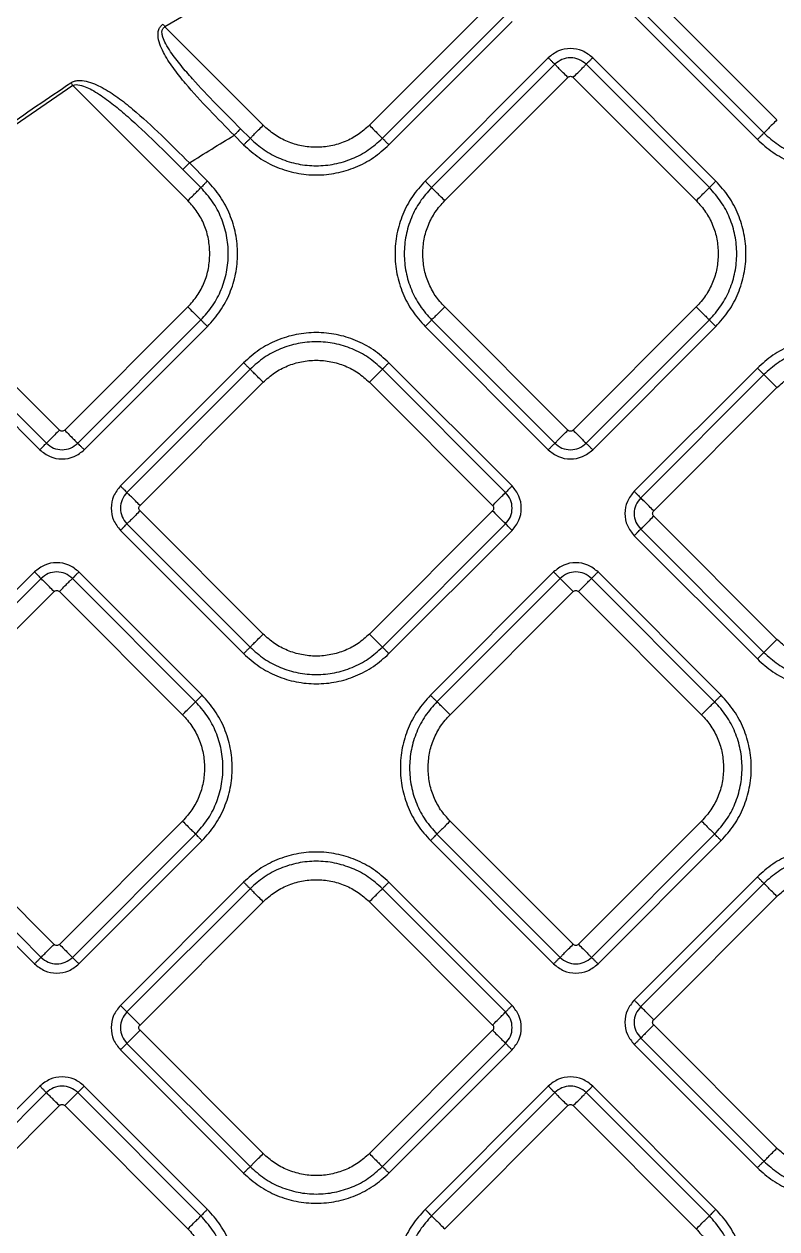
# Model space of a CAD drawing. Extents: x 400 to 501, y 484 to 634.
# Drawn here: x 437.89 to 441.92, y 557.25 to 563.69 of the extents above; entities that cross this region are included whole.
import ezdxf

# ---------------------------------------------------------------- set-up
doc = ezdxf.new("R2010")
doc.units = 0
doc.header["$MEASUREMENT"] = 0
doc.layers.add('DIM', color=3, linetype='Continuous')
doc.layers.add('GEOMETRY', color=3, linetype='Continuous', lineweight=25)

# ---------------------------------------------------------------- blocks, each defined once
blk = doc.blocks.new('2026 GRANDEE')
at = {"layer": 'GEOMETRY', "ltscale": 16}
for p, q in [((-10.024, -33.0316), (-10.6829, -33.6905)), ((-8.503, -33.662), (-9.1618, -33.0031)), ((-9.2315, -33.0729), (-8.5727, -33.7317)), ((-10.6131, -33.7602), (-9.9543, -33.1014)), ((-10.5783, -33.7951), (-9.9194, -33.1362)), ((-9.2664, -33.1077), (-8.6075, -33.7666)), ((-11.7767, -33.1647), (-11.251, -33.6905)), ((-9.7259, -33.3298), (-10.3847, -33.9886)), ((-8.8296, -33.9886), (-9.4884, -33.3298)), ((-9.691, -33.3646), (-10.3499, -34.0235)), ((-8.8645, -34.0235), (-9.5233, -33.3646)), ((-12.2694, -33.4775), (-12.6353, -33.7289)), ((-11.6537, -34.0932), (-12.2694, -33.4775)), ((-10.2801, -34.0932), (-9.6213, -33.4344)), ((-9.593, -33.4344), (-8.9342, -34.0932)), ((-11.3717, -33.7092), (-11.3207, -33.7602)), ((-11.4066, -33.744), (-11.3556, -33.7951)), ((-11.584, -34.0234), (-11.6806, -33.9268)), ((-11.5491, -33.9886), (-11.6457, -33.8919)), ((-12.3408, -35.3201), (-12.9996, -34.6613)), ((-11.6537, -34.6613), (-12.3125, -35.3201)), ((-9.6213, -35.3202), (-10.2801, -34.6613)), ((-8.9342, -34.6613), (-9.593, -35.3202)), ((-12.2428, -35.3899), (-11.584, -34.731)), ((-12.2079, -35.4247), (-11.5491, -34.7659)), ((-10.3847, -34.7659), (-9.7259, -35.4247)), ((-10.3499, -34.7311), (-9.691, -35.3899)), ((-9.5233, -35.3899), (-8.8645, -34.7311)), ((-9.4884, -35.4248), (-8.8296, -34.7659)), ((-12.9656, -34.8347), (-12.4105, -35.3899)), ((-13.0005, -34.8696), (-12.4454, -35.4247)), ((-11.3555, -34.9594), (-12.0144, -35.6183)), ((-9.9194, -35.6183), (-10.5782, -34.9594)), ((-11.3207, -34.9943), (-11.9795, -35.6531)), ((-9.9543, -35.6531), (-10.6131, -34.9943)), ((-8.6076, -34.9879), (-9.2664, -35.6468)), ((-8.5727, -35.0228), (-9.2315, -35.6816)), ((-11.9098, -35.7229), (-11.251, -35.064)), ((-10.6828, -35.064), (-10.024, -35.7229)), ((-9.1618, -35.7514), (-8.503, -35.0925)), ((-11.251, -36.41), (-11.9098, -35.7511)), ((-10.024, -35.7511), (-10.6828, -36.41)), ((-8.503, -36.4385), (-9.1618, -35.7796)), ((-12.0144, -35.8557), (-11.3555, -36.5146)), ((-11.9795, -35.8209), (-11.3207, -36.4797)), ((-10.6131, -36.4797), (-9.9543, -35.8209)), ((-10.5782, -36.5146), (-9.9194, -35.8557)), ((-9.2315, -35.8494), (-8.5727, -36.5082)), ((-9.2664, -35.8842), (-8.6076, -36.5431)), ((-12.4739, -36.0778), (-13.1327, -36.7366)), ((-12.439, -36.1126), (-13.0979, -36.7715)), ((-11.6125, -36.7715), (-12.2713, -36.1126)), ((-11.5776, -36.7366), (-12.2364, -36.0778)), ((-9.6974, -36.0778), (-10.3562, -36.7366)), ((-9.6625, -36.1126), (-10.3213, -36.7714)), ((-8.836, -36.7714), (-9.4948, -36.1126)), ((-8.8011, -36.7366), (-9.4599, -36.0778)), ((-13.0281, -36.8412), (-12.3693, -36.1824)), ((-12.341, -36.1824), (-11.6822, -36.8412)), ((-10.2516, -36.8412), (-9.5928, -36.1823)), ((-9.5645, -36.1823), (-8.9057, -36.8412)), ((-12.3693, -38.0682), (-13.0281, -37.4093)), ((-11.6822, -37.4093), (-12.341, -38.0682)), ((-9.5928, -38.0681), (-10.2516, -37.4093)), ((-8.9057, -37.4093), (-9.5645, -38.0681)), ((-13.1327, -37.5139), (-12.4739, -38.1727)), ((-13.0979, -37.4791), (-12.439, -38.1379)), ((-12.2713, -38.1379), (-11.6125, -37.4791)), ((-12.2364, -38.1728), (-11.5776, -37.5139)), ((-10.3562, -37.5139), (-9.6974, -38.1727)), ((-10.3213, -37.479), (-9.6625, -38.1379)), ((-9.4948, -38.1379), (-8.836, -37.479)), ((-9.4599, -38.1727), (-8.8011, -37.5139)), ((-8.6075, -37.7074), (-9.2664, -38.3663)), ((-11.3556, -37.7359), (-12.0144, -38.3948)), ((-11.3207, -37.7708), (-11.9795, -38.4296)), ((-9.9543, -38.4296), (-10.6131, -37.7708)), ((-9.9194, -38.3948), (-10.5783, -37.7359)), ((-8.5727, -37.7423), (-9.2315, -38.4011)), ((-11.9098, -38.4994), (-11.251, -37.8405)), ((-10.6829, -37.8405), (-10.024, -38.4994)), ((-9.1618, -38.4709), (-8.503, -37.812)), ((-8.503, -39.158), (-9.1618, -38.4991)), ((-11.251, -39.1865), (-11.9098, -38.5276)), ((-10.024, -38.5276), (-10.6829, -39.1865)), ((-9.2315, -38.5689), (-8.5727, -39.2277)), ((-12.0144, -38.6322), (-11.3556, -39.2911)), ((-11.9795, -38.5974), (-11.3207, -39.2562)), ((-10.6131, -39.2562), (-9.9543, -38.5974)), ((-10.5783, -39.2911), (-9.9194, -38.6322)), ((-9.2664, -38.6037), (-8.6075, -39.2626)), ((-12.4454, -38.8258), (-13.1042, -39.4846)), ((-11.5491, -39.4846), (-12.2079, -38.8258)), ((-9.7259, -38.8258), (-10.3847, -39.4846)), ((-8.8296, -39.4846), (-9.4884, -38.8258)), ((-12.4105, -38.8606), (-13.0693, -39.5194)), ((-11.584, -39.5194), (-12.2428, -38.8606)), ((-9.691, -38.8606), (-10.3499, -39.5195)), ((-8.8645, -39.5195), (-9.5233, -38.8606)), ((-12.9996, -39.5892), (-12.3408, -38.9303)), ((-12.3125, -38.9303), (-11.6537, -39.5892)), ((-10.2801, -39.5892), (-9.6213, -38.9304)), ((-9.593, -38.9304), (-8.9342, -39.5892))]:
    blk.add_line(p, q, dxfattribs=at)
for points, knots in [([(-10.6884, -32.5759), (-10.8714, -32.6663), (-11.2415, -32.8491), (-11.597, -33.0588), (-11.7767, -33.1647)], [0, 0, 0, 0, 0.494622, 1, 1, 1, 1]), ([(-11.4066, -33.744), (-11.4509, -33.6989), (-11.54, -33.608), (-11.6478, -33.4913), (-11.7276, -33.3923), (-11.7725, -33.3257), (-11.8005, -33.2684), (-11.8121, -33.2305), (-11.8141, -33.2), (-11.8104, -33.1791), (-11.8011, -33.161), (-11.7908, -33.1534), (-11.7858, -33.1497)], [0, 0, 0, 0, 0.248285, 0.500118, 0.628502, 0.759065, 0.825077, 0.890184, 0.921272, 0.950046, 0.975971, 1, 1, 1, 1]), ([(-11.7858, -33.1497), (-11.7844, -33.1521), (-11.7814, -33.157), (-11.7783, -33.1622), (-11.7767, -33.1647)], [0, 0, 0, 0, 0.5, 1, 1, 1, 1]), ([(-11.3717, -33.7092), (-11.4152, -33.6655), (-11.5026, -33.5777), (-11.6095, -33.4657), (-11.6907, -33.3723), (-11.7388, -33.3101), (-11.7708, -33.2588), (-11.786, -33.226), (-11.7921, -33.2019), (-11.7925, -33.1876), (-11.7899, -33.1782), (-11.7868, -33.1725), (-11.7823, -33.1678), (-11.7786, -33.1658), (-11.7767, -33.1647)], [0, 0, 0, 0, 0.259385, 0.521013, 0.653011, 0.785245, 0.856647, 0.912226, 0.940892, 0.963416, 0.973256, 0.982273, 0.990994, 1, 1, 1, 1]), ([(-9.4884, -33.3298), (-9.5058, -33.316), (-9.5405, -33.2885), (-9.6072, -33.2766), (-9.6738, -33.2885), (-9.7085, -33.316), (-9.7259, -33.3298)], [0, 0, 0, 0, 0.250039, 0.499994, 0.749965, 1, 1, 1, 1]), ([(-9.5233, -33.3646), (-9.5356, -33.3549), (-9.5601, -33.3355), (-9.6072, -33.3271), (-9.6543, -33.3355), (-9.6788, -33.3549), (-9.691, -33.3646)], [0, 0, 0, 0, 0.249985, 0.499995, 0.750018, 1, 1, 1, 1]), ([(-12.6455, -33.7145), (-12.5849, -33.6718), (-12.4637, -33.5865), (-12.3406, -33.504), (-12.2791, -33.4628)], [0, 0, 0, 0, 0.50015, 1, 1, 1, 1]), ([(-12.2791, -33.4628), (-12.2731, -33.4597), (-12.2609, -33.4533), (-12.2327, -33.4497), (-12.1805, -33.4564), (-12.109, -33.4881), (-12.0275, -33.5407), (-11.9215, -33.6246), (-11.7946, -33.7427), (-11.6954, -33.8421), (-11.6457, -33.8919)], [0, 0, 0, 0, 0.025015, 0.050833, 0.105527, 0.2241, 0.349437, 0.477879, 0.73826, 1, 1, 1, 1]), ([(-12.2791, -33.4628), (-12.2775, -33.4652), (-12.2744, -33.47), (-12.271, -33.475), (-12.2694, -33.4775)], [0, 0, 0, 0, 0.5, 1, 1, 1, 1]), ([(-12.2694, -33.4775), (-12.2655, -33.476), (-12.2569, -33.4727), (-12.2337, -33.4737), (-12.2033, -33.4832), (-12.1652, -33.5017), (-12.1137, -33.5331), (-12.0494, -33.5808), (-11.9489, -33.6659), (-11.8261, -33.7821), (-11.7293, -33.8784), (-11.6806, -33.9268)], [0, 0, 0, 0, 0.016154, 0.03595, 0.090189, 0.142518, 0.2058, 0.331597, 0.462244, 0.729657, 1, 1, 1, 1]), ([(-9.6213, -33.4344), (-9.6192, -33.4327), (-9.6151, -33.4295), (-9.6072, -33.428), (-9.5992, -33.4295), (-9.5951, -33.4327), (-9.593, -33.4344)], [0, 0, 0, 0, 0.250227, 0.500001, 0.749773, 1, 1, 1, 1]), ([(-11.6457, -33.8919), (-11.6061, -33.867), (-11.5267, -33.817), (-11.4466, -33.7683), (-11.4066, -33.744)], [0, 0, 0, 0, 0.500363, 1, 1, 1, 1]), ([(-12.3125, -35.3201), (-12.3146, -35.3218), (-12.3187, -35.325), (-12.3267, -35.3265), (-12.3346, -35.325), (-12.3387, -35.3218), (-12.3408, -35.3201)], [0, 0, 0, 0, 0.250227, 0.500001, 0.749773, 1, 1, 1, 1]), ([(-9.593, -35.3202), (-9.5951, -35.3218), (-9.5992, -35.3251), (-9.6072, -35.3265), (-9.6151, -35.3251), (-9.6192, -35.3218), (-9.6213, -35.3202)], [0, 0, 0, 0, 0.2502271, 0.500001, 0.7497726, 1, 1, 1, 1]), ([(-12.4105, -35.3899), (-12.3983, -35.3996), (-12.3737, -35.419), (-12.3267, -35.4274), (-12.2796, -35.419), (-12.255, -35.3996), (-12.2428, -35.3899)], [0, 0, 0, 0, 0.2499848, 0.4999945, 0.7500184, 1, 1, 1, 1]), ([(-9.691, -35.3899), (-9.6788, -35.3996), (-9.6543, -35.419), (-9.6072, -35.4275), (-9.5601, -35.419), (-9.5356, -35.3996), (-9.5233, -35.3899)], [0, 0, 0, 0, 0.249985, 0.499995, 0.750018, 1, 1, 1, 1]), ([(-12.4454, -35.4247), (-12.428, -35.4385), (-12.3933, -35.466), (-12.3267, -35.4779), (-12.26, -35.466), (-12.2253, -35.4385), (-12.2079, -35.4247)], [0, 0, 0, 0, 0.250039, 0.499994, 0.749965, 1, 1, 1, 1]), ([(-9.7259, -35.4247), (-9.7085, -35.4385), (-9.6738, -35.466), (-9.6072, -35.4779), (-9.5405, -35.466), (-9.5058, -35.4385), (-9.4884, -35.4248)], [0, 0, 0, 0, 0.250039, 0.499994, 0.749965, 1, 1, 1, 1]), ([(-12.0144, -35.6183), (-12.0281, -35.6356), (-12.0556, -35.6703), (-12.0676, -35.737), (-12.0556, -35.8037), (-12.0281, -35.8384), (-12.0144, -35.8557)], [0, 0, 0, 0, 0.250039, 0.499994, 0.749965, 1, 1, 1, 1]), ([(-11.9795, -35.6531), (-11.9892, -35.6654), (-12.0087, -35.6899), (-12.0171, -35.737), (-12.0087, -35.7841), (-11.9892, -35.8086), (-11.9795, -35.8209)], [0, 0, 0, 0, 0.2499848, 0.4999945, 0.7500184, 1, 1, 1, 1]), ([(-9.9543, -35.8209), (-9.9446, -35.8086), (-9.9251, -35.7841), (-9.9167, -35.737), (-9.9251, -35.6899), (-9.9446, -35.6654), (-9.9543, -35.6531)], [0, 0, 0, 0, 0.249985, 0.499995, 0.750018, 1, 1, 1, 1]), ([(-9.9194, -35.8557), (-9.9057, -35.8384), (-9.8782, -35.8037), (-9.8662, -35.737), (-9.8782, -35.6703), (-9.9057, -35.6356), (-9.9194, -35.6183)], [0, 0, 0, 0, 0.250039, 0.499994, 0.749965, 1, 1, 1, 1]), ([(-9.2664, -35.6468), (-9.2802, -35.6641), (-9.3077, -35.6988), (-9.3196, -35.7655), (-9.3077, -35.8322), (-9.2802, -35.8669), (-9.2664, -35.8842)], [0, 0, 0, 0, 0.2500385, 0.4999937, 0.7499651, 1, 1, 1, 1]), ([(-11.9098, -35.7511), (-11.9114, -35.7491), (-11.9147, -35.7449), (-11.9161, -35.737), (-11.9147, -35.7291), (-11.9114, -35.7249), (-11.9098, -35.7229)], [0, 0, 0, 0, 0.250227, 0.500001, 0.749773, 1, 1, 1, 1]), ([(-10.024, -35.7229), (-10.0224, -35.7249), (-10.0191, -35.7291), (-10.0176, -35.737), (-10.0191, -35.7449), (-10.0224, -35.7491), (-10.024, -35.7511)], [0, 0, 0, 0, 0.2502271, 0.500001, 0.7497726, 1, 1, 1, 1]), ([(-9.2315, -35.6816), (-9.2413, -35.6939), (-9.2607, -35.7184), (-9.2691, -35.7655), (-9.2607, -35.8126), (-9.2413, -35.8371), (-9.2315, -35.8494)], [0, 0, 0, 0, 0.249985, 0.499995, 0.750018, 1, 1, 1, 1]), ([(-9.1618, -35.7796), (-9.1635, -35.7776), (-9.1667, -35.7734), (-9.1682, -35.7655), (-9.1667, -35.7576), (-9.1635, -35.7534), (-9.1618, -35.7514)], [0, 0, 0, 0, 0.250227, 0.500001, 0.749773, 1, 1, 1, 1]), ([(-12.2364, -36.0778), (-12.2538, -36.064), (-12.2885, -36.0365), (-12.3552, -36.0246), (-12.4218, -36.0365), (-12.4565, -36.064), (-12.4739, -36.0778)], [0, 0, 0, 0, 0.250039, 0.499994, 0.749965, 1, 1, 1, 1]), ([(-9.4599, -36.0778), (-9.4773, -36.064), (-9.512, -36.0365), (-9.5786, -36.0246), (-9.6453, -36.0365), (-9.68, -36.064), (-9.6974, -36.0778)], [0, 0, 0, 0, 0.250039, 0.499994, 0.749965, 1, 1, 1, 1]), ([(-12.2713, -36.1126), (-12.2836, -36.1029), (-12.3081, -36.0835), (-12.3552, -36.0751), (-12.4023, -36.0835), (-12.4268, -36.1029), (-12.439, -36.1126)], [0, 0, 0, 0, 0.249985, 0.499995, 0.750018, 1, 1, 1, 1]), ([(-9.4948, -36.1126), (-9.507, -36.1029), (-9.5316, -36.0835), (-9.5787, -36.0751), (-9.6257, -36.0835), (-9.6503, -36.1029), (-9.6625, -36.1126)], [0, 0, 0, 0, 0.249985, 0.499995, 0.750018, 1, 1, 1, 1]), ([(-12.3693, -36.1824), (-12.3672, -36.1807), (-12.3631, -36.1775), (-12.3552, -36.176), (-12.3472, -36.1775), (-12.3431, -36.1807), (-12.341, -36.1824)], [0, 0, 0, 0, 0.250227, 0.500001, 0.749773, 1, 1, 1, 1]), ([(-9.5928, -36.1823), (-9.5907, -36.1807), (-9.5866, -36.1774), (-9.5787, -36.176), (-9.5707, -36.1774), (-9.5666, -36.1807), (-9.5645, -36.1823)], [0, 0, 0, 0, 0.250227, 0.500001, 0.749773, 1, 1, 1, 1]), ([(-12.341, -38.0682), (-12.3431, -38.0698), (-12.3472, -38.0731), (-12.3552, -38.0745), (-12.3631, -38.0731), (-12.3672, -38.0698), (-12.3693, -38.0682)], [0, 0, 0, 0, 0.250227, 0.500001, 0.749773, 1, 1, 1, 1]), ([(-9.5645, -38.0681), (-9.5666, -38.0698), (-9.5707, -38.073), (-9.5787, -38.0745), (-9.5866, -38.073), (-9.5907, -38.0698), (-9.5928, -38.0681)], [0, 0, 0, 0, 0.250227, 0.500001, 0.749773, 1, 1, 1, 1]), ([(-12.4739, -38.1727), (-12.4565, -38.1865), (-12.4218, -38.214), (-12.3552, -38.2259), (-12.2885, -38.214), (-12.2538, -38.1865), (-12.2364, -38.1728)], [0, 0, 0, 0, 0.250039, 0.499994, 0.749965, 1, 1, 1, 1]), ([(-12.439, -38.1379), (-12.4268, -38.1476), (-12.4023, -38.167), (-12.3552, -38.1755), (-12.3081, -38.167), (-12.2836, -38.1476), (-12.2713, -38.1379)], [0, 0, 0, 0, 0.249985, 0.499995, 0.750018, 1, 1, 1, 1]), ([(-9.6974, -38.1727), (-9.68, -38.1865), (-9.6453, -38.214), (-9.5787, -38.2259), (-9.512, -38.214), (-9.4773, -38.1865), (-9.4599, -38.1727)], [0, 0, 0, 0, 0.2500385, 0.4999937, 0.7499651, 1, 1, 1, 1]), ([(-9.6625, -38.1379), (-9.6503, -38.1476), (-9.6257, -38.167), (-9.5787, -38.1754), (-9.5316, -38.167), (-9.507, -38.1476), (-9.4948, -38.1379)], [0, 0, 0, 0, 0.249985, 0.499995, 0.750018, 1, 1, 1, 1]), ([(-9.2664, -38.3663), (-9.2801, -38.3836), (-9.3076, -38.4183), (-9.3196, -38.485), (-9.3076, -38.5517), (-9.2801, -38.5864), (-9.2664, -38.6037)], [0, 0, 0, 0, 0.250039, 0.499994, 0.749965, 1, 1, 1, 1]), ([(-12.0144, -38.3948), (-12.0282, -38.4121), (-12.0557, -38.4468), (-12.0676, -38.5135), (-12.0557, -38.5802), (-12.0282, -38.6149), (-12.0144, -38.6322)], [0, 0, 0, 0, 0.250039, 0.499994, 0.749965, 1, 1, 1, 1]), ([(-11.9795, -38.4296), (-11.9893, -38.4419), (-12.0087, -38.4664), (-12.0171, -38.5135), (-12.0087, -38.5606), (-11.9893, -38.5851), (-11.9795, -38.5974)], [0, 0, 0, 0, 0.249985, 0.499995, 0.750018, 1, 1, 1, 1]), ([(-9.9543, -38.5974), (-9.9446, -38.5851), (-9.9252, -38.5606), (-9.9167, -38.5135), (-9.9252, -38.4664), (-9.9446, -38.4419), (-9.9543, -38.4296)], [0, 0, 0, 0, 0.249985, 0.499995, 0.750018, 1, 1, 1, 1]), ([(-9.9194, -38.6322), (-9.9057, -38.6149), (-9.8782, -38.5802), (-9.8663, -38.5135), (-9.8782, -38.4468), (-9.9057, -38.4121), (-9.9194, -38.3948)], [0, 0, 0, 0, 0.250039, 0.499994, 0.749965, 1, 1, 1, 1]), ([(-9.2315, -38.4011), (-9.2412, -38.4134), (-9.2607, -38.4379), (-9.2691, -38.485), (-9.2607, -38.5321), (-9.2412, -38.5566), (-9.2315, -38.5689)], [0, 0, 0, 0, 0.249985, 0.499995, 0.750018, 1, 1, 1, 1]), ([(-11.9098, -38.5276), (-11.9115, -38.5256), (-11.9147, -38.5214), (-11.9162, -38.5135), (-11.9147, -38.5056), (-11.9115, -38.5014), (-11.9098, -38.4994)], [0, 0, 0, 0, 0.250227, 0.500001, 0.749773, 1, 1, 1, 1]), ([(-10.024, -38.4994), (-10.0224, -38.5014), (-10.0191, -38.5056), (-10.0177, -38.5135), (-10.0191, -38.5214), (-10.0224, -38.5256), (-10.024, -38.5276)], [0, 0, 0, 0, 0.250227, 0.500001, 0.749773, 1, 1, 1, 1]), ([(-9.1618, -38.4991), (-9.1634, -38.4971), (-9.1667, -38.4929), (-9.1681, -38.485), (-9.1667, -38.4771), (-9.1634, -38.4729), (-9.1618, -38.4709)], [0, 0, 0, 0, 0.250227, 0.500001, 0.749773, 1, 1, 1, 1]), ([(-12.2079, -38.8258), (-12.2253, -38.812), (-12.26, -38.7845), (-12.3266, -38.7726), (-12.3933, -38.7845), (-12.428, -38.812), (-12.4454, -38.8258)], [0, 0, 0, 0, 0.250039, 0.499994, 0.749965, 1, 1, 1, 1]), ([(-12.2428, -38.8606), (-12.255, -38.8509), (-12.2796, -38.8315), (-12.3267, -38.8231), (-12.3737, -38.8315), (-12.3983, -38.8509), (-12.4105, -38.8606)], [0, 0, 0, 0, 0.249985, 0.499995, 0.750018, 1, 1, 1, 1]), ([(-9.4884, -38.8258), (-9.5058, -38.812), (-9.5405, -38.7845), (-9.6072, -38.7726), (-9.6738, -38.7845), (-9.7085, -38.812), (-9.7259, -38.8258)], [0, 0, 0, 0, 0.2500385, 0.4999937, 0.7499651, 1, 1, 1, 1]), ([(-9.5233, -38.8606), (-9.5356, -38.8509), (-9.5601, -38.8315), (-9.6072, -38.8231), (-9.6543, -38.8315), (-9.6788, -38.8509), (-9.691, -38.8606)], [0, 0, 0, 0, 0.249985, 0.499995, 0.750018, 1, 1, 1, 1]), ([(-12.3408, -38.9303), (-12.3387, -38.9287), (-12.3346, -38.9254), (-12.3267, -38.924), (-12.3187, -38.9254), (-12.3146, -38.9287), (-12.3125, -38.9303)], [0, 0, 0, 0, 0.250227, 0.500001, 0.749773, 1, 1, 1, 1]), ([(-9.6213, -38.9304), (-9.6192, -38.9287), (-9.6151, -38.9255), (-9.6072, -38.924), (-9.5992, -38.9255), (-9.5951, -38.9287), (-9.593, -38.9304)], [0, 0, 0, 0, 0.2502271, 0.500001, 0.7497726, 1, 1, 1, 1])]:
    blk.add_open_spline(points, degree=3, knots=knots, dxfattribs=at)
for points in [[(-9.7259, -33.3298), (-9.7217, -33.3339), (-9.7135, -33.3422), (-9.7026, -33.353), (-9.6943, -33.3613), (-9.6921, -33.3635), (-9.691, -33.3646)], [(-9.4884, -33.3298), (-9.4926, -33.3339), (-9.5009, -33.3422), (-9.5117, -33.353), (-9.52, -33.3613), (-9.5222, -33.3635), (-9.5233, -33.3646)], [(-9.6213, -33.4344), (-9.6296, -33.4261), (-9.6461, -33.4095), (-9.6678, -33.3879), (-9.6844, -33.3713), (-9.6888, -33.3669), (-9.691, -33.3646)], [(-9.593, -33.4344), (-9.5847, -33.4261), (-9.5682, -33.4095), (-9.5465, -33.3879), (-9.5299, -33.3713), (-9.5255, -33.3669), (-9.5233, -33.3646)], [(-8.503, -33.662), (-8.5112, -33.6702), (-8.5278, -33.6868), (-8.5494, -33.7085), (-8.566, -33.7251), (-8.5705, -33.7295), (-8.5727, -33.7317)], [(-11.4066, -33.744), (-11.4025, -33.7399), (-11.3942, -33.7316), (-11.3834, -33.7208), (-11.3751, -33.7125), (-11.3728, -33.7103), (-11.3717, -33.7092)], [(-11.3207, -33.7602), (-11.3185, -33.758), (-11.3141, -33.7536), (-11.2975, -33.737), (-11.2758, -33.7153), (-11.2593, -33.6988), (-11.251, -33.6905)], [(-10.6829, -33.6905), (-10.7025, -33.708), (-10.7418, -33.7431), (-10.8123, -33.7798), (-10.888, -33.803), (-10.9669, -33.8107), (-11.0458, -33.803), (-11.1215, -33.7798), (-11.192, -33.7431), (-11.2313, -33.708), (-11.251, -33.6905)], [(-10.6829, -33.6905), (-10.6746, -33.6988), (-10.658, -33.7153), (-10.6364, -33.737), (-10.6198, -33.7536), (-10.6153, -33.758), (-10.6131, -33.7602)], [(-8.6075, -33.7666), (-8.6034, -33.7624), (-8.5951, -33.7541), (-8.5843, -33.7433), (-8.576, -33.735), (-8.5738, -33.7328), (-8.5727, -33.7317)], [(-8.5727, -33.7317), (-8.5482, -33.7535), (-8.4993, -33.7972), (-8.4114, -33.843), (-8.3172, -33.8718), (-8.2189, -33.8814), (-8.1206, -33.8718), (-8.0264, -33.843), (-7.9385, -33.7972), (-7.8896, -33.7535), (-7.8651, -33.7317)], [(-11.3556, -33.7951), (-11.3514, -33.7909), (-11.3432, -33.7826), (-11.3323, -33.7718), (-11.324, -33.7635), (-11.3218, -33.7613), (-11.3207, -33.7602)], [(-11.3556, -33.7951), (-11.3287, -33.8191), (-11.2749, -33.867), (-11.1784, -33.9173), (-11.0749, -33.949), (-10.9669, -33.9596), (-10.859, -33.949), (-10.7554, -33.9173), (-10.6589, -33.867), (-10.6052, -33.8191), (-10.5783, -33.7951)], [(-11.3207, -33.7602), (-11.2962, -33.782), (-11.2473, -33.8257), (-11.1595, -33.8715), (-11.0652, -33.9003), (-10.9669, -33.9099), (-10.8686, -33.9003), (-10.7744, -33.8715), (-10.6866, -33.8257), (-10.6376, -33.782), (-10.6131, -33.7602)], [(-10.5783, -33.7951), (-10.5824, -33.7909), (-10.5907, -33.7826), (-10.6015, -33.7718), (-10.6098, -33.7635), (-10.612, -33.7613), (-10.6131, -33.7602)], [(-8.6075, -33.7666), (-8.5807, -33.7905), (-8.5269, -33.8385), (-8.4304, -33.8888), (-8.3269, -33.9205), (-8.2189, -33.9311), (-8.1109, -33.9205), (-8.0074, -33.8888), (-7.9109, -33.8385), (-7.8571, -33.7905), (-7.8302, -33.7666)], [(-11.6806, -33.9268), (-11.6795, -33.9257), (-11.6773, -33.9235), (-11.669, -33.9152), (-11.6582, -33.9044), (-11.6499, -33.8961), (-11.6457, -33.8919)], [(-11.5491, -33.9886), (-11.5532, -33.9927), (-11.5615, -34.001), (-11.5723, -34.0118), (-11.5806, -34.0201), (-11.5828, -34.0223), (-11.584, -34.0234)], [(-11.5491, -34.7659), (-11.5251, -34.739), (-11.4771, -34.6852), (-11.4269, -34.5887), (-11.3951, -34.4852), (-11.3846, -34.3772), (-11.3951, -34.2693), (-11.4269, -34.1657), (-11.4771, -34.0692), (-11.5251, -34.0155), (-11.5491, -33.9886)], [(-10.3847, -33.9886), (-10.4087, -34.0155), (-10.4567, -34.0693), (-10.507, -34.1658), (-10.5387, -34.2693), (-10.5492, -34.3773), (-10.5387, -34.4852), (-10.507, -34.5888), (-10.4567, -34.6853), (-10.4087, -34.739), (-10.3847, -34.7659)], [(-10.3847, -33.9886), (-10.3806, -33.9928), (-10.3723, -34.001), (-10.3615, -34.0119), (-10.3532, -34.0202), (-10.351, -34.0224), (-10.3499, -34.0235)], [(-8.8296, -33.9886), (-8.8337, -33.9928), (-8.842, -34.001), (-8.8528, -34.0119), (-8.8611, -34.0202), (-8.8634, -34.0224), (-8.8645, -34.0235)], [(-8.8296, -34.7659), (-8.8056, -34.739), (-8.7576, -34.6853), (-8.7074, -34.5888), (-8.6757, -34.4852), (-8.6651, -34.3773), (-8.6757, -34.2693), (-8.7074, -34.1658), (-8.7576, -34.0693), (-8.8056, -34.0155), (-8.8296, -33.9886)], [(-11.6537, -34.0932), (-11.6454, -34.0849), (-11.6288, -34.0683), (-11.6072, -34.0467), (-11.5906, -34.0301), (-11.5862, -34.0257), (-11.584, -34.0234)], [(-11.584, -34.731), (-11.5621, -34.7066), (-11.5184, -34.6576), (-11.4727, -34.5698), (-11.4438, -34.4755), (-11.4342, -34.3772), (-11.4438, -34.279), (-11.4727, -34.1847), (-11.5184, -34.0969), (-11.5621, -34.0479), (-11.584, -34.0234)], [(-10.3499, -34.0235), (-10.3717, -34.048), (-10.4154, -34.0969), (-10.4611, -34.1847), (-10.49, -34.279), (-10.4996, -34.3773), (-10.49, -34.4755), (-10.4611, -34.5698), (-10.4154, -34.6576), (-10.3717, -34.7066), (-10.3499, -34.7311)], [(-10.2801, -34.0932), (-10.2884, -34.0849), (-10.305, -34.0684), (-10.3266, -34.0467), (-10.3432, -34.0301), (-10.3476, -34.0257), (-10.3499, -34.0235)], [(-8.9342, -34.0932), (-8.9259, -34.0849), (-8.9094, -34.0684), (-8.8877, -34.0467), (-8.8711, -34.0301), (-8.8667, -34.0257), (-8.8645, -34.0235)], [(-8.8645, -34.7311), (-8.8426, -34.7066), (-8.7989, -34.6576), (-8.7532, -34.5698), (-8.7243, -34.4755), (-8.7147, -34.3773), (-8.7243, -34.279), (-8.7532, -34.1847), (-8.7989, -34.0969), (-8.8426, -34.048), (-8.8645, -34.0235)], [(-11.536, -34.3772), (-11.5375, -34.3509), (-11.5405, -34.2983), (-11.5645, -34.2226), (-11.601, -34.1521), (-11.6361, -34.1128), (-11.6537, -34.0932)], [(-10.3978, -34.3773), (-10.3963, -34.351), (-10.3933, -34.2984), (-10.3693, -34.2227), (-10.3328, -34.1521), (-10.2977, -34.1129), (-10.2801, -34.0932)], [(-8.9342, -34.0932), (-8.9166, -34.1129), (-8.8815, -34.1521), (-8.845, -34.2227), (-8.821, -34.2984), (-8.818, -34.351), (-8.8165, -34.3773)], [(-11.6537, -34.6613), (-11.6361, -34.6417), (-11.601, -34.6024), (-11.5645, -34.5318), (-11.5405, -34.4561), (-11.5375, -34.4035), (-11.536, -34.3772)], [(-10.2801, -34.6613), (-10.2977, -34.6417), (-10.3328, -34.6024), (-10.3693, -34.5319), (-10.3933, -34.4562), (-10.3963, -34.4036), (-10.3978, -34.3773)], [(-8.8165, -34.3773), (-8.818, -34.4036), (-8.821, -34.4562), (-8.845, -34.5319), (-8.8815, -34.6024), (-8.9166, -34.6417), (-8.9342, -34.6613)], [(-11.6537, -34.6613), (-11.6454, -34.6696), (-11.6288, -34.6861), (-11.6072, -34.7078), (-11.5906, -34.7244), (-11.5862, -34.7288), (-11.584, -34.731)], [(-10.2801, -34.6613), (-10.2884, -34.6696), (-10.305, -34.6862), (-10.3266, -34.7078), (-10.3432, -34.7244), (-10.3476, -34.7288), (-10.3499, -34.7311)], [(-8.9342, -34.6613), (-8.9259, -34.6696), (-8.9094, -34.6862), (-8.8877, -34.7078), (-8.8711, -34.7244), (-8.8667, -34.7288), (-8.8645, -34.7311)], [(-11.5491, -34.7659), (-11.5532, -34.7617), (-11.5615, -34.7535), (-11.5723, -34.7426), (-11.5806, -34.7343), (-11.5828, -34.7321), (-11.584, -34.731)], [(-10.3847, -34.7659), (-10.3806, -34.7618), (-10.3723, -34.7535), (-10.3615, -34.7427), (-10.3532, -34.7344), (-10.351, -34.7322), (-10.3499, -34.7311)], [(-8.8296, -34.7659), (-8.8337, -34.7618), (-8.842, -34.7535), (-8.8528, -34.7427), (-8.8611, -34.7344), (-8.8634, -34.7322), (-8.8645, -34.7311)], [(-10.5782, -34.9594), (-10.6051, -34.9354), (-10.6589, -34.8875), (-10.7554, -34.8372), (-10.8589, -34.8055), (-10.9669, -34.7949), (-11.0749, -34.8055), (-11.1784, -34.8372), (-11.2749, -34.8875), (-11.3287, -34.9354), (-11.3555, -34.9594)], [(-7.8303, -34.9879), (-7.8572, -34.964), (-7.9109, -34.916), (-8.0074, -34.8657), (-8.111, -34.834), (-8.2189, -34.8234), (-8.3269, -34.834), (-8.4304, -34.8657), (-8.5269, -34.916), (-8.5807, -34.964), (-8.6076, -34.9879)], [(-10.6131, -34.9943), (-10.6376, -34.9725), (-10.6865, -34.9288), (-10.7744, -34.883), (-10.8686, -34.8542), (-10.9669, -34.8446), (-11.0652, -34.8542), (-11.1594, -34.883), (-11.2473, -34.9288), (-11.2962, -34.9725), (-11.3207, -34.9943)], [(-7.8651, -35.0228), (-7.8896, -35.001), (-7.9386, -34.9573), (-8.0264, -34.9115), (-8.1206, -34.8827), (-8.2189, -34.8731), (-8.3172, -34.8827), (-8.4115, -34.9115), (-8.4993, -34.9573), (-8.5482, -35.001), (-8.5727, -35.0228)], [(-11.3555, -34.9594), (-11.3514, -34.9636), (-11.3431, -34.9719), (-11.3323, -34.9827), (-11.324, -34.991), (-11.3218, -34.9932), (-11.3207, -34.9943)], [(-11.251, -35.064), (-11.2313, -35.0465), (-11.192, -35.0114), (-11.1215, -34.9747), (-11.0458, -34.9515), (-10.9669, -34.9438), (-10.888, -34.9515), (-10.8123, -34.9747), (-10.7418, -35.0114), (-10.7025, -35.0465), (-10.6828, -35.064)], [(-10.5782, -34.9594), (-10.5824, -34.9636), (-10.5907, -34.9719), (-10.6015, -34.9827), (-10.6098, -34.991), (-10.612, -34.9932), (-10.6131, -34.9943)], [(-11.251, -35.064), (-11.2592, -35.0557), (-11.2758, -35.0392), (-11.2974, -35.0175), (-11.314, -35.0009), (-11.3185, -34.9965), (-11.3207, -34.9943)], [(-10.6828, -35.064), (-10.6745, -35.0557), (-10.658, -35.0392), (-10.6363, -35.0175), (-10.6197, -35.0009), (-10.6153, -34.9965), (-10.6131, -34.9943)], [(-8.6076, -34.9879), (-8.6034, -34.9921), (-8.5952, -35.0004), (-8.5843, -35.0112), (-8.576, -35.0195), (-8.5738, -35.0217), (-8.5727, -35.0228)], [(-8.503, -35.0925), (-8.5113, -35.0843), (-8.5278, -35.0677), (-8.5495, -35.046), (-8.5661, -35.0294), (-8.5705, -35.025), (-8.5727, -35.0228)], [(-8.503, -35.0925), (-8.4833, -35.075), (-8.444, -35.0399), (-8.3735, -35.0032), (-8.2978, -34.98), (-8.2189, -34.9723), (-8.14, -34.98), (-8.0643, -35.0032), (-7.9938, -35.0399), (-7.9545, -35.075), (-7.9349, -35.0925)], [(-12.3408, -35.3201), (-12.3491, -35.3284), (-12.3656, -35.345), (-12.3873, -35.3666), (-12.4039, -35.3832), (-12.4083, -35.3876), (-12.4105, -35.3899)], [(-12.3125, -35.3201), (-12.3042, -35.3284), (-12.2877, -35.345), (-12.266, -35.3666), (-12.2494, -35.3832), (-12.245, -35.3876), (-12.2428, -35.3899)], [(-9.691, -35.3899), (-9.6888, -35.3877), (-9.6844, -35.3833), (-9.6678, -35.3667), (-9.6461, -35.345), (-9.6296, -35.3284), (-9.6213, -35.3202)], [(-9.593, -35.3202), (-9.5847, -35.3284), (-9.5682, -35.345), (-9.5465, -35.3667), (-9.5299, -35.3833), (-9.5255, -35.3877), (-9.5233, -35.3899)], [(-12.4454, -35.4247), (-12.4412, -35.4206), (-12.433, -35.4123), (-12.4221, -35.4015), (-12.4138, -35.3932), (-12.4116, -35.391), (-12.4105, -35.3899)], [(-12.2079, -35.4247), (-12.2121, -35.4206), (-12.2203, -35.4123), (-12.2312, -35.4015), (-12.2395, -35.3932), (-12.2417, -35.391), (-12.2428, -35.3899)], [(-9.691, -35.3899), (-9.6921, -35.391), (-9.6943, -35.3932), (-9.7026, -35.4015), (-9.7135, -35.4123), (-9.7217, -35.4206), (-9.7259, -35.4247)], [(-9.4884, -35.4247), (-9.4926, -35.4206), (-9.5009, -35.4123), (-9.5117, -35.4015), (-9.52, -35.3932), (-9.5222, -35.391), (-9.5233, -35.3899)], [(-12.0144, -35.6183), (-12.0102, -35.6224), (-12.002, -35.6307), (-11.9911, -35.6415), (-11.9828, -35.6498), (-11.9806, -35.652), (-11.9795, -35.6531)], [(-11.9098, -35.7229), (-11.9181, -35.7146), (-11.9346, -35.698), (-11.9563, -35.6764), (-11.9729, -35.6598), (-11.9773, -35.6553), (-11.9795, -35.6531)], [(-10.024, -35.7229), (-10.0157, -35.7146), (-9.9992, -35.698), (-9.9775, -35.6764), (-9.9609, -35.6598), (-9.9565, -35.6553), (-9.9543, -35.6531)], [(-9.9194, -35.6183), (-9.9235, -35.6224), (-9.9318, -35.6307), (-9.9427, -35.6415), (-9.951, -35.6498), (-9.9532, -35.652), (-9.9543, -35.6531)], [(-9.2664, -35.6468), (-9.2623, -35.6509), (-9.254, -35.6592), (-9.2432, -35.67), (-9.2349, -35.6783), (-9.2327, -35.6805), (-9.2315, -35.6816)], [(-9.1618, -35.7514), (-9.1701, -35.7431), (-9.1867, -35.7265), (-9.2083, -35.7049), (-9.2249, -35.6883), (-9.2293, -35.6839), (-9.2315, -35.6816)], [(-11.9098, -35.7511), (-11.9181, -35.7594), (-11.9346, -35.776), (-11.9563, -35.7976), (-11.9729, -35.8142), (-11.9773, -35.8186), (-11.9795, -35.8209)], [(-10.024, -35.7511), (-10.0157, -35.7594), (-9.9992, -35.776), (-9.9775, -35.7976), (-9.9609, -35.8142), (-9.9565, -35.8186), (-9.9543, -35.8209)], [(-9.1618, -35.7796), (-9.1701, -35.7879), (-9.1867, -35.8045), (-9.2083, -35.8261), (-9.2249, -35.8427), (-9.2293, -35.8472), (-9.2315, -35.8494)], [(-12.0144, -35.8557), (-12.0102, -35.8516), (-12.002, -35.8433), (-11.9911, -35.8325), (-11.9828, -35.8242), (-11.9806, -35.822), (-11.9795, -35.8209)], [(-9.9194, -35.8557), (-9.9235, -35.8516), (-9.9318, -35.8433), (-9.9427, -35.8325), (-9.951, -35.8242), (-9.9532, -35.822), (-9.9543, -35.8209)], [(-9.2664, -35.8842), (-9.2623, -35.8801), (-9.254, -35.8718), (-9.2432, -35.861), (-9.2349, -35.8527), (-9.2327, -35.8505), (-9.2315, -35.8494)], [(-12.4739, -36.0778), (-12.4697, -36.0819), (-12.4615, -36.0902), (-12.4506, -36.101), (-12.4423, -36.1093), (-12.4401, -36.1115), (-12.439, -36.1126)], [(-12.3693, -36.1824), (-12.3776, -36.1741), (-12.3941, -36.1575), (-12.4158, -36.1359), (-12.4324, -36.1193), (-12.4368, -36.1149), (-12.439, -36.1126)], [(-12.341, -36.1824), (-12.3327, -36.1741), (-12.3162, -36.1575), (-12.2945, -36.1359), (-12.2779, -36.1193), (-12.2735, -36.1149), (-12.2713, -36.1126)], [(-12.2364, -36.0778), (-12.2406, -36.0819), (-12.2489, -36.0902), (-12.2597, -36.101), (-12.268, -36.1093), (-12.2702, -36.1115), (-12.2713, -36.1126)], [(-9.6974, -36.0778), (-9.6932, -36.0819), (-9.685, -36.0902), (-9.6741, -36.101), (-9.6658, -36.1093), (-9.6636, -36.1115), (-9.6625, -36.1126)], [(-9.5928, -36.1823), (-9.6011, -36.1741), (-9.6176, -36.1575), (-9.6393, -36.1358), (-9.6559, -36.1193), (-9.6603, -36.1148), (-9.6625, -36.1126)], [(-9.5645, -36.1823), (-9.5562, -36.1741), (-9.5397, -36.1575), (-9.518, -36.1358), (-9.5014, -36.1193), (-9.497, -36.1148), (-9.4948, -36.1126)], [(-9.4599, -36.0778), (-9.4641, -36.0819), (-9.4723, -36.0902), (-9.4832, -36.101), (-9.4915, -36.1093), (-9.4937, -36.1115), (-9.4948, -36.1126)], [(-11.3207, -36.4797), (-11.3185, -36.4775), (-11.314, -36.4731), (-11.2974, -36.4565), (-11.2758, -36.4348), (-11.2592, -36.4182), (-11.251, -36.41)], [(-10.6828, -36.41), (-10.7025, -36.4275), (-10.7418, -36.4626), (-10.8123, -36.4993), (-10.888, -36.5225), (-10.9669, -36.5302), (-11.0458, -36.5225), (-11.1215, -36.4993), (-11.192, -36.4626), (-11.2313, -36.4275), (-11.251, -36.41)], [(-10.6828, -36.41), (-10.6745, -36.4182), (-10.658, -36.4348), (-10.6363, -36.4565), (-10.6197, -36.4731), (-10.6153, -36.4775), (-10.6131, -36.4797)], [(-8.5727, -36.5082), (-8.5705, -36.506), (-8.5661, -36.5016), (-8.5495, -36.485), (-8.5278, -36.4633), (-8.5113, -36.4468), (-8.503, -36.4385)], [(-7.9349, -36.4385), (-7.9545, -36.456), (-7.9938, -36.4911), (-8.0643, -36.5278), (-8.14, -36.551), (-8.2189, -36.5587), (-8.2978, -36.551), (-8.3735, -36.5278), (-8.444, -36.4911), (-8.4833, -36.456), (-8.503, -36.4385)], [(-11.3207, -36.4797), (-11.3218, -36.4808), (-11.324, -36.483), (-11.3323, -36.4913), (-11.3431, -36.5021), (-11.3514, -36.5104), (-11.3555, -36.5146)], [(-11.3207, -36.4797), (-11.2962, -36.5015), (-11.2473, -36.5452), (-11.1594, -36.591), (-11.0652, -36.6198), (-10.9669, -36.6294), (-10.8686, -36.6198), (-10.7744, -36.591), (-10.6865, -36.5452), (-10.6376, -36.5015), (-10.6131, -36.4797)], [(-10.5782, -36.5146), (-10.5824, -36.5104), (-10.5907, -36.5021), (-10.6015, -36.4913), (-10.6098, -36.483), (-10.612, -36.4808), (-10.6131, -36.4797)], [(-8.5727, -36.5082), (-8.5738, -36.5093), (-8.576, -36.5115), (-8.5843, -36.5198), (-8.5952, -36.5306), (-8.6034, -36.5389), (-8.6076, -36.5431)], [(-8.5727, -36.5082), (-8.5482, -36.53), (-8.4993, -36.5737), (-8.4115, -36.6195), (-8.3172, -36.6483), (-8.2189, -36.6579), (-8.1206, -36.6483), (-8.0264, -36.6195), (-7.9386, -36.5737), (-7.8896, -36.53), (-7.8651, -36.5082)], [(-11.3555, -36.5146), (-11.3287, -36.5385), (-11.2749, -36.5865), (-11.1784, -36.6368), (-11.0749, -36.6685), (-10.9669, -36.6791), (-10.8589, -36.6685), (-10.7554, -36.6368), (-10.6589, -36.5865), (-10.6051, -36.5385), (-10.5782, -36.5146)], [(-8.6076, -36.5431), (-8.5807, -36.5671), (-8.5269, -36.615), (-8.4304, -36.6653), (-8.3269, -36.697), (-8.2189, -36.7076), (-8.111, -36.697), (-8.0074, -36.6653), (-7.9109, -36.615), (-7.8572, -36.5671), (-7.8303, -36.5431)], [(-11.5776, -36.7366), (-11.5817, -36.7408), (-11.59, -36.749), (-11.6008, -36.7599), (-11.6091, -36.7682), (-11.6114, -36.7704), (-11.6125, -36.7715)], [(-11.5776, -37.5139), (-11.5536, -37.487), (-11.5056, -37.4333), (-11.4554, -37.3368), (-11.4237, -37.2332), (-11.4131, -37.1253), (-11.4237, -37.0173), (-11.4554, -36.9138), (-11.5056, -36.8173), (-11.5536, -36.7635), (-11.5776, -36.7366)], [(-10.3562, -36.7366), (-10.3802, -36.7635), (-10.4282, -36.8172), (-10.4784, -36.9137), (-10.5102, -37.0173), (-10.5207, -37.1252), (-10.5102, -37.2332), (-10.4784, -37.3367), (-10.4282, -37.4332), (-10.3802, -37.487), (-10.3562, -37.5139)], [(-10.3562, -36.7366), (-10.3521, -36.7407), (-10.3438, -36.749), (-10.333, -36.7598), (-10.3247, -36.7681), (-10.3225, -36.7703), (-10.3213, -36.7714)], [(-8.8011, -36.7366), (-8.8052, -36.7407), (-8.8135, -36.749), (-8.8243, -36.7598), (-8.8326, -36.7681), (-8.8348, -36.7703), (-8.836, -36.7714)], [(-8.8011, -37.5139), (-8.7771, -37.487), (-8.7291, -37.4332), (-8.6789, -37.3367), (-8.6471, -37.2332), (-8.6366, -37.1252), (-8.6471, -37.0173), (-8.6789, -36.9137), (-8.7291, -36.8172), (-8.7771, -36.7635), (-8.8011, -36.7366)], [(-11.6822, -36.8412), (-11.6739, -36.8329), (-11.6574, -36.8164), (-11.6357, -36.7947), (-11.6191, -36.7781), (-11.6147, -36.7737), (-11.6125, -36.7715)], [(-11.6125, -37.4791), (-11.5906, -37.4546), (-11.5469, -37.4056), (-11.5012, -37.3178), (-11.4723, -37.2235), (-11.4627, -37.1253), (-11.4723, -37.027), (-11.5012, -36.9327), (-11.5469, -36.8449), (-11.5906, -36.796), (-11.6125, -36.7715)], [(-10.3213, -36.7714), (-10.3432, -36.7959), (-10.3869, -36.8449), (-10.4326, -36.9327), (-10.4615, -37.027), (-10.4711, -37.1252), (-10.4615, -37.2235), (-10.4326, -37.3178), (-10.3869, -37.4056), (-10.3432, -37.4546), (-10.3213, -37.479)], [(-10.2516, -36.8412), (-10.2599, -36.8329), (-10.2765, -36.8163), (-10.2981, -36.7947), (-10.3147, -36.7781), (-10.3191, -36.7737), (-10.3213, -36.7714)], [(-8.9057, -36.8412), (-8.8974, -36.8329), (-8.8808, -36.8163), (-8.8592, -36.7947), (-8.8426, -36.7781), (-8.8382, -36.7737), (-8.836, -36.7714)], [(-8.836, -37.479), (-8.8141, -37.4546), (-8.7704, -37.4056), (-8.7247, -37.3178), (-8.6958, -37.2235), (-8.6862, -37.1252), (-8.6958, -37.027), (-8.7247, -36.9327), (-8.7704, -36.8449), (-8.8141, -36.7959), (-8.836, -36.7714)], [(-11.6822, -36.8412), (-11.6646, -36.8609), (-11.6295, -36.9001), (-11.593, -36.9707), (-11.569, -37.0464), (-11.566, -37.099), (-11.5645, -37.1253)], [(-10.3693, -37.1252), (-10.3678, -37.0989), (-10.3648, -37.0463), (-10.3408, -36.9706), (-10.3043, -36.9001), (-10.2692, -36.8608), (-10.2516, -36.8412)], [(-8.9057, -36.8412), (-8.8881, -36.8608), (-8.853, -36.9001), (-8.8165, -36.9706), (-8.7925, -37.0463), (-8.7895, -37.0989), (-8.788, -37.1252)], [(-11.5645, -37.1253), (-11.566, -37.1516), (-11.569, -37.2042), (-11.593, -37.2799), (-11.6295, -37.3504), (-11.6646, -37.3897), (-11.6822, -37.4093)], [(-10.2516, -37.4093), (-10.2692, -37.3897), (-10.3043, -37.3504), (-10.3408, -37.2798), (-10.3648, -37.2041), (-10.3678, -37.1515), (-10.3693, -37.1252)], [(-8.788, -37.1252), (-8.7895, -37.1515), (-8.7925, -37.2041), (-8.8165, -37.2798), (-8.853, -37.3504), (-8.8881, -37.3897), (-8.9057, -37.4093)], [(-11.6822, -37.4093), (-11.6739, -37.4176), (-11.6574, -37.4342), (-11.6357, -37.4558), (-11.6191, -37.4724), (-11.6147, -37.4768), (-11.6125, -37.4791)], [(-10.2516, -37.4093), (-10.2599, -37.4176), (-10.2765, -37.4341), (-10.2981, -37.4558), (-10.3147, -37.4724), (-10.3191, -37.4768), (-10.3213, -37.479)], [(-8.9057, -37.4093), (-8.8974, -37.4176), (-8.8808, -37.4341), (-8.8592, -37.4558), (-8.8426, -37.4724), (-8.8382, -37.4768), (-8.836, -37.479)], [(-11.5776, -37.5139), (-11.5817, -37.5098), (-11.59, -37.5015), (-11.6008, -37.4907), (-11.6091, -37.4824), (-11.6114, -37.4802), (-11.6125, -37.4791)], [(-10.3562, -37.5139), (-10.3521, -37.5097), (-10.3438, -37.5015), (-10.333, -37.4906), (-10.3247, -37.4823), (-10.3225, -37.4801), (-10.3213, -37.479)], [(-8.8011, -37.5139), (-8.8052, -37.5097), (-8.8135, -37.5015), (-8.8243, -37.4906), (-8.8326, -37.4823), (-8.8348, -37.4801), (-8.836, -37.479)], [(-10.5783, -37.7359), (-10.6052, -37.712), (-10.6589, -37.664), (-10.7554, -37.6137), (-10.859, -37.582), (-10.9669, -37.5714), (-11.0749, -37.582), (-11.1784, -37.6137), (-11.2749, -37.664), (-11.3287, -37.712), (-11.3556, -37.7359)], [(-7.8302, -37.7074), (-7.8571, -37.6834), (-7.9109, -37.6355), (-8.0074, -37.5852), (-8.1109, -37.5535), (-8.2189, -37.5429), (-8.3269, -37.5535), (-8.4304, -37.5852), (-8.5269, -37.6355), (-8.5807, -37.6834), (-8.6075, -37.7074)], [(-7.8651, -37.7423), (-7.8896, -37.7205), (-7.9385, -37.6768), (-8.0264, -37.631), (-8.1206, -37.6022), (-8.2189, -37.5926), (-8.3172, -37.6022), (-8.4114, -37.631), (-8.4993, -37.6768), (-8.5482, -37.7205), (-8.5727, -37.7423)], [(-10.6131, -37.7708), (-10.6376, -37.749), (-10.6866, -37.7053), (-10.7744, -37.6595), (-10.8686, -37.6307), (-10.9669, -37.6211), (-11.0652, -37.6307), (-11.1595, -37.6595), (-11.2473, -37.7053), (-11.2962, -37.749), (-11.3207, -37.7708)], [(-11.251, -37.8405), (-11.2313, -37.823), (-11.192, -37.7879), (-11.1215, -37.7512), (-11.0458, -37.728), (-10.9669, -37.7203), (-10.888, -37.728), (-10.8123, -37.7512), (-10.7418, -37.7879), (-10.7025, -37.823), (-10.6829, -37.8405)], [(-8.6075, -37.7074), (-8.6034, -37.7116), (-8.5951, -37.7199), (-8.5843, -37.7307), (-8.576, -37.739), (-8.5738, -37.7412), (-8.5727, -37.7423)], [(-8.503, -37.812), (-8.4833, -37.7945), (-8.444, -37.7594), (-8.3735, -37.7227), (-8.2978, -37.6995), (-8.2189, -37.6918), (-8.14, -37.6995), (-8.0643, -37.7227), (-7.9938, -37.7594), (-7.9545, -37.7945), (-7.9348, -37.812)], [(-11.3556, -37.7359), (-11.3514, -37.7401), (-11.3432, -37.7484), (-11.3323, -37.7592), (-11.324, -37.7675), (-11.3218, -37.7697), (-11.3207, -37.7708)], [(-11.251, -37.8405), (-11.2593, -37.8323), (-11.2758, -37.8157), (-11.2975, -37.794), (-11.3141, -37.7774), (-11.3185, -37.773), (-11.3207, -37.7708)], [(-10.6829, -37.8405), (-10.6746, -37.8323), (-10.658, -37.8157), (-10.6364, -37.794), (-10.6198, -37.7774), (-10.6153, -37.773), (-10.6131, -37.7708)], [(-10.5783, -37.7359), (-10.5824, -37.7401), (-10.5907, -37.7484), (-10.6015, -37.7592), (-10.6098, -37.7675), (-10.612, -37.7697), (-10.6131, -37.7708)], [(-8.503, -37.812), (-8.5112, -37.8037), (-8.5278, -37.7872), (-8.5494, -37.7655), (-8.566, -37.7489), (-8.5705, -37.7445), (-8.5727, -37.7423)], [(-12.439, -38.1379), (-12.4368, -38.1357), (-12.4324, -38.1313), (-12.4158, -38.1147), (-12.3941, -38.093), (-12.3776, -38.0764), (-12.3693, -38.0682)], [(-12.341, -38.0682), (-12.3327, -38.0764), (-12.3162, -38.093), (-12.2945, -38.1147), (-12.2779, -38.1313), (-12.2735, -38.1357), (-12.2713, -38.1379)], [(-9.6625, -38.1379), (-9.6603, -38.1356), (-9.6559, -38.1312), (-9.6393, -38.1146), (-9.6176, -38.093), (-9.6011, -38.0764), (-9.5928, -38.0681)], [(-9.5645, -38.0681), (-9.5562, -38.0764), (-9.5397, -38.093), (-9.518, -38.1146), (-9.5014, -38.1312), (-9.497, -38.1356), (-9.4948, -38.1379)], [(-12.439, -38.1379), (-12.4401, -38.139), (-12.4423, -38.1412), (-12.4506, -38.1495), (-12.4615, -38.1603), (-12.4697, -38.1686), (-12.4739, -38.1727)], [(-12.2364, -38.1727), (-12.2406, -38.1686), (-12.2489, -38.1603), (-12.2597, -38.1495), (-12.268, -38.1412), (-12.2702, -38.139), (-12.2713, -38.1379)], [(-9.6625, -38.1379), (-9.6636, -38.139), (-9.6658, -38.1412), (-9.6741, -38.1495), (-9.685, -38.1603), (-9.6932, -38.1686), (-9.6974, -38.1727)], [(-9.4599, -38.1727), (-9.4641, -38.1686), (-9.4723, -38.1603), (-9.4832, -38.1495), (-9.4915, -38.1412), (-9.4937, -38.139), (-9.4948, -38.1379)], [(-9.2664, -38.3663), (-9.2622, -38.3704), (-9.254, -38.3787), (-9.2431, -38.3895), (-9.2348, -38.3978), (-9.2326, -38.4), (-9.2315, -38.4011)], [(-12.0144, -38.3948), (-12.0103, -38.3989), (-12.002, -38.4072), (-11.9912, -38.418), (-11.9829, -38.4263), (-11.9807, -38.4285), (-11.9795, -38.4296)], [(-11.9098, -38.4994), (-11.9181, -38.4911), (-11.9347, -38.4745), (-11.9563, -38.4529), (-11.9729, -38.4363), (-11.9773, -38.4319), (-11.9795, -38.4296)], [(-10.024, -38.4994), (-10.0157, -38.4911), (-9.9992, -38.4745), (-9.9775, -38.4529), (-9.9609, -38.4363), (-9.9565, -38.4319), (-9.9543, -38.4296)], [(-9.9194, -38.3948), (-9.9236, -38.3989), (-9.9319, -38.4072), (-9.9427, -38.418), (-9.951, -38.4263), (-9.9532, -38.4285), (-9.9543, -38.4296)], [(-9.1618, -38.4709), (-9.1701, -38.4626), (-9.1866, -38.446), (-9.2083, -38.4244), (-9.2249, -38.4078), (-9.2293, -38.4033), (-9.2315, -38.4011)], [(-9.1618, -38.4991), (-9.1701, -38.5074), (-9.1866, -38.524), (-9.2083, -38.5456), (-9.2249, -38.5622), (-9.2293, -38.5666), (-9.2315, -38.5689)], [(-11.9098, -38.5276), (-11.9181, -38.5359), (-11.9347, -38.5525), (-11.9563, -38.5741), (-11.9729, -38.5907), (-11.9773, -38.5952), (-11.9795, -38.5974)], [(-10.024, -38.5276), (-10.0157, -38.5359), (-9.9992, -38.5525), (-9.9775, -38.5741), (-9.9609, -38.5907), (-9.9565, -38.5952), (-9.9543, -38.5974)], [(-9.2664, -38.6037), (-9.2622, -38.5996), (-9.254, -38.5913), (-9.2431, -38.5805), (-9.2348, -38.5722), (-9.2326, -38.57), (-9.2315, -38.5689)], [(-12.0144, -38.6322), (-12.0103, -38.6281), (-12.002, -38.6198), (-11.9912, -38.609), (-11.9829, -38.6007), (-11.9807, -38.5985), (-11.9795, -38.5974)], [(-9.9194, -38.6322), (-9.9236, -38.6281), (-9.9319, -38.6198), (-9.9427, -38.609), (-9.951, -38.6007), (-9.9532, -38.5985), (-9.9543, -38.5974)], [(-12.4454, -38.8258), (-12.4412, -38.8299), (-12.433, -38.8382), (-12.4221, -38.849), (-12.4138, -38.8573), (-12.4116, -38.8595), (-12.4105, -38.8606)], [(-12.2079, -38.8258), (-12.2121, -38.8299), (-12.2203, -38.8382), (-12.2312, -38.849), (-12.2395, -38.8573), (-12.2417, -38.8595), (-12.2428, -38.8606)], [(-9.7259, -38.8258), (-9.7217, -38.8299), (-9.7135, -38.8382), (-9.7026, -38.849), (-9.6943, -38.8573), (-9.6921, -38.8595), (-9.691, -38.8606)], [(-9.4884, -38.8258), (-9.4926, -38.8299), (-9.5009, -38.8382), (-9.5117, -38.849), (-9.52, -38.8573), (-9.5222, -38.8595), (-9.5233, -38.8606)], [(-12.3408, -38.9303), (-12.3491, -38.9221), (-12.3656, -38.9055), (-12.3873, -38.8838), (-12.4039, -38.8673), (-12.4083, -38.8628), (-12.4105, -38.8606)], [(-12.3125, -38.9303), (-12.3042, -38.9221), (-12.2877, -38.9055), (-12.266, -38.8838), (-12.2494, -38.8673), (-12.245, -38.8628), (-12.2428, -38.8606)], [(-9.6213, -38.9304), (-9.6296, -38.9221), (-9.6461, -38.9055), (-9.6678, -38.8839), (-9.6844, -38.8673), (-9.6888, -38.8629), (-9.691, -38.8606)], [(-9.593, -38.9304), (-9.5847, -38.9221), (-9.5682, -38.9055), (-9.5465, -38.8839), (-9.5299, -38.8673), (-9.5255, -38.8629), (-9.5233, -38.8606)], [(-11.3207, -39.2562), (-11.3185, -39.254), (-11.3141, -39.2496), (-11.2975, -39.233), (-11.2758, -39.2113), (-11.2593, -39.1948), (-11.251, -39.1865)], [(-10.6829, -39.1865), (-10.7025, -39.204), (-10.7418, -39.2391), (-10.8123, -39.2758), (-10.888, -39.299), (-10.9669, -39.3067), (-11.0458, -39.299), (-11.1215, -39.2758), (-11.192, -39.2391), (-11.2313, -39.204), (-11.251, -39.1865)], [(-10.6829, -39.1865), (-10.6746, -39.1948), (-10.658, -39.2113), (-10.6364, -39.233), (-10.6198, -39.2496), (-10.6153, -39.254), (-10.6131, -39.2562)], [(-8.5727, -39.2277), (-8.5705, -39.2255), (-8.566, -39.2211), (-8.5494, -39.2045), (-8.5278, -39.1828), (-8.5112, -39.1662), (-8.503, -39.158)], [(-7.9348, -39.158), (-7.9545, -39.1755), (-7.9938, -39.2106), (-8.0643, -39.2473), (-8.14, -39.2705), (-8.2189, -39.2782), (-8.2978, -39.2705), (-8.3735, -39.2473), (-8.444, -39.2106), (-8.4833, -39.1755), (-8.503, -39.158)], [(-11.3207, -39.2562), (-11.3218, -39.2573), (-11.324, -39.2595), (-11.3323, -39.2678), (-11.3432, -39.2786), (-11.3514, -39.2869), (-11.3556, -39.2911)], [(-11.3207, -39.2562), (-11.2962, -39.278), (-11.2473, -39.3217), (-11.1595, -39.3675), (-11.0652, -39.3963), (-10.9669, -39.4059), (-10.8686, -39.3963), (-10.7744, -39.3675), (-10.6866, -39.3217), (-10.6376, -39.278), (-10.6131, -39.2562)], [(-10.5783, -39.2911), (-10.5824, -39.2869), (-10.5907, -39.2786), (-10.6015, -39.2678), (-10.6098, -39.2595), (-10.612, -39.2573), (-10.6131, -39.2562)], [(-8.5727, -39.2277), (-8.5738, -39.2288), (-8.576, -39.231), (-8.5843, -39.2393), (-8.5951, -39.2501), (-8.6034, -39.2584), (-8.6075, -39.2626)], [(-8.6075, -39.2626), (-8.5807, -39.2865), (-8.5269, -39.3345), (-8.4304, -39.3848), (-8.3269, -39.4165), (-8.2189, -39.4271), (-8.1109, -39.4165), (-8.0074, -39.3848), (-7.9109, -39.3345), (-7.8571, -39.2865), (-7.8302, -39.2626)], [(-8.5727, -39.2277), (-8.5482, -39.2495), (-8.4993, -39.2932), (-8.4114, -39.339), (-8.3172, -39.3678), (-8.2189, -39.3774), (-8.1206, -39.3678), (-8.0264, -39.339), (-7.9385, -39.2932), (-7.8896, -39.2495), (-7.8651, -39.2277)], [(-11.3556, -39.2911), (-11.3287, -39.3151), (-11.2749, -39.363), (-11.1784, -39.4133), (-11.0749, -39.445), (-10.9669, -39.4556), (-10.859, -39.445), (-10.7554, -39.4133), (-10.6589, -39.363), (-10.6052, -39.3151), (-10.5783, -39.2911)], [(-11.6537, -39.5892), (-11.6454, -39.5809), (-11.6288, -39.5643), (-11.6072, -39.5427), (-11.5906, -39.5261), (-11.5862, -39.5217), (-11.584, -39.5194)], [(-11.5491, -39.4846), (-11.5532, -39.4887), (-11.5615, -39.497), (-11.5723, -39.5078), (-11.5806, -39.5161), (-11.5828, -39.5183), (-11.584, -39.5194)], [(-11.584, -40.227), (-11.5621, -40.2026), (-11.5184, -40.1536), (-11.4727, -40.0658), (-11.4438, -39.9715), (-11.4342, -39.8732), (-11.4438, -39.775), (-11.4727, -39.6807), (-11.5184, -39.5929), (-11.5621, -39.5439), (-11.584, -39.5194)], [(-11.5491, -40.2619), (-11.5251, -40.235), (-11.4771, -40.1812), (-11.4269, -40.0847), (-11.3951, -39.9812), (-11.3846, -39.8732), (-11.3951, -39.7653), (-11.4269, -39.6617), (-11.4771, -39.5652), (-11.5251, -39.5115), (-11.5491, -39.4846)], [(-10.3847, -39.4846), (-10.4087, -39.5115), (-10.4567, -39.5653), (-10.507, -39.6618), (-10.5387, -39.7653), (-10.5492, -39.8733), (-10.5387, -39.9812), (-10.507, -40.0848), (-10.4567, -40.1813), (-10.4087, -40.235), (-10.3847, -40.2619)], [(-10.3499, -39.5195), (-10.3717, -39.544), (-10.4154, -39.5929), (-10.4611, -39.6807), (-10.49, -39.775), (-10.4996, -39.8733), (-10.49, -39.9715), (-10.4611, -40.0658), (-10.4154, -40.1536), (-10.3717, -40.2026), (-10.3499, -40.2271)], [(-10.3499, -39.5195), (-10.351, -39.5184), (-10.3532, -39.5162), (-10.3615, -39.5079), (-10.3723, -39.497), (-10.3806, -39.4888), (-10.3847, -39.4846)], [(-10.3499, -39.5195), (-10.3476, -39.5217), (-10.3432, -39.5261), (-10.3266, -39.5427), (-10.305, -39.5644), (-10.2884, -39.5809), (-10.2801, -39.5892)], [(-8.9342, -39.5892), (-8.9259, -39.5809), (-8.9094, -39.5644), (-8.8877, -39.5427), (-8.8711, -39.5261), (-8.8667, -39.5217), (-8.8645, -39.5195)], [(-8.8296, -39.4846), (-8.8337, -39.4888), (-8.842, -39.497), (-8.8528, -39.5079), (-8.8611, -39.5162), (-8.8634, -39.5184), (-8.8645, -39.5195)], [(-8.8645, -40.2271), (-8.8426, -40.2026), (-8.7989, -40.1536), (-8.7532, -40.0658), (-8.7243, -39.9715), (-8.7147, -39.8733), (-8.7243, -39.775), (-8.7532, -39.6807), (-8.7989, -39.5929), (-8.8426, -39.544), (-8.8645, -39.5195)], [(-8.8296, -40.2619), (-8.8056, -40.235), (-8.7576, -40.1813), (-8.7074, -40.0848), (-8.6757, -39.9812), (-8.6651, -39.8733), (-8.6757, -39.7653), (-8.7074, -39.6618), (-8.7576, -39.5653), (-8.8056, -39.5115), (-8.8296, -39.4846)], [(-11.6537, -39.5892), (-11.6361, -39.6088), (-11.601, -39.6481), (-11.5645, -39.7186), (-11.5405, -39.7943), (-11.5375, -39.8469), (-11.536, -39.8732)], [(-8.9342, -39.5892), (-8.9166, -39.6089), (-8.8815, -39.6481), (-8.845, -39.7187), (-8.821, -39.7944), (-8.818, -39.847), (-8.8165, -39.8733)]]:
    blk.add_open_spline(points, degree=3, dxfattribs=at)

msp = doc.modelspace()

# ---------------------------------------------------------------- block references
at = {"layer": 'DIM'}
msp.add_blockref('2026 GRANDEE', (450.4248, 596.8403), dxfattribs=at)

doc.saveas('drawing.dxf')
